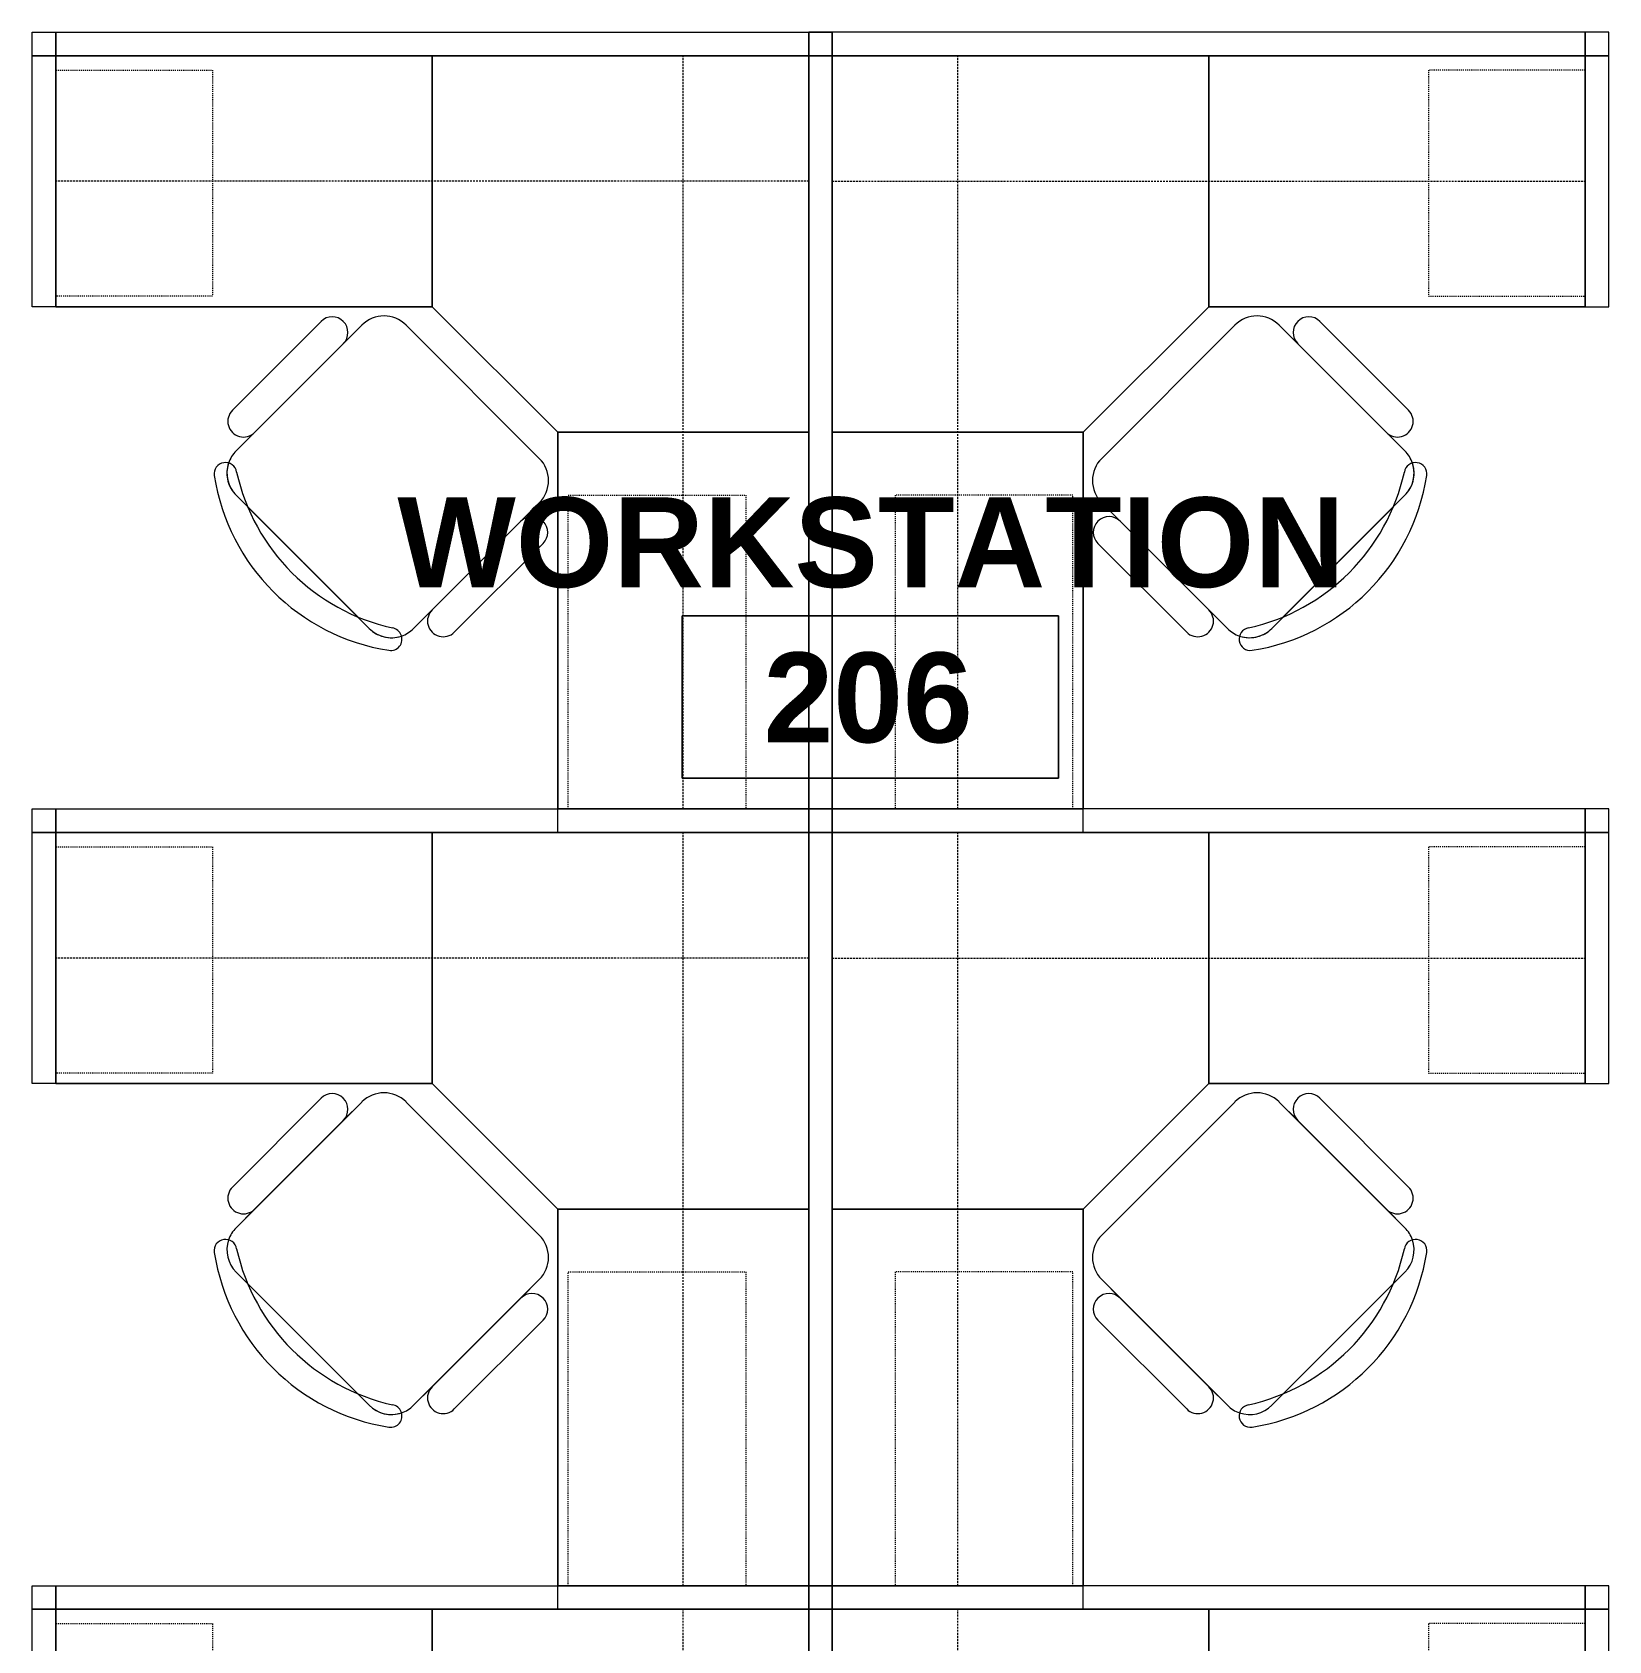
# Model space of a CAD drawing. Header units: inches. Extents: x 25273 to 28081, y 11840 to 13753.
# Drawn here: x 26968.2 to 27118.9, y 13146.6 to 13300.3 of the extents above; entities that cross this region are included whole.
import ezdxf

# ---------------------------------------------------------------- set-up
doc = ezdxf.new("R2010")
doc.units = ezdxf.units.IN
doc.header["$MEASUREMENT"] = 0
doc.linetypes.add('X1$0$Hidden', pattern=[0.28125, 0.1875, -0.09375])
doc.linetypes.add('X1$0$Hidden2', pattern=[0.140625, 0.09375, -0.046875])
for name, color, linetype, lineweight in [('X1$0$A-AREA-IDEN', 2, 'Continuous', 9), ('X1$0$I-FURN', 30, 'Continuous', 9), ('X1$0$I-FURN-PNLS', 30, 'Continuous', 9)]:
    doc.layers.add(name, color=color, linetype=linetype, lineweight=lineweight)
doc.styles.add('X1$0$Swis721 Lt BT_B', font='', dxfattribs={"height": 8.583975})
doc.styles.get('X1$0$Swis721 Lt BT_B').set_extended_font_data('Swis721 Lt BT', bold=True)

# ---------------------------------------------------------------- blocks, each defined once
blk = doc.blocks.new('X1$0$F-Workstation - Generic Typical - F-Workstation - Generic Typical-V88-FIRST FLOOR POWER _ SIGNAL')
at = {"layer": 'X1$0$I-FURN'}
for p, q in [((33.89, 55.1), (25.4, 46.62)), ((33.89, 55.1), (25.4, 46.62)), ((25.4, 46.62), (33.89, 55.1)), ((37.78, 54.75), (25.76, 42.73)), ((37.78, 54.75), (36.01, 52.98)), ((36.01, 52.98), (37.78, 54.75)), ((43.2, 53.57), (42.02, 54.75)), ((42.02, 54.75), (43.2, 53.57)), ((27.53, 44.5), (36.01, 52.98)), ((36.01, 52.98), (27.53, 44.5)), ((36.01, 52.98), (27.53, 44.5)), ((27.53, 44.5), (36.01, 52.98)), ((53.65, 43.12), (43.12, 53.65)), ((53.57, 43.2), (43.2, 53.57)), ((43.2, 53.57), (53.57, 43.2)), ((27.53, 44.5), (25.76, 42.73)), ((25.76, 42.73), (27.53, 44.5)), ((54.75, 42.02), (53.57, 43.2)), ((53.57, 43.2), (54.75, 42.02)), ((25.76, 38.49), (38.49, 25.76)), ((25.76, 38.49), (38.49, 25.76)), ((38.49, 25.76), (25.76, 38.49)), ((42.73, 25.76), (54.75, 37.78)), ((52.98, 36.01), (54.75, 37.78)), ((54.75, 37.78), (52.98, 36.01)), ((52.98, 36.01), (44.5, 27.53)), ((44.5, 27.53), (52.98, 36.01)), ((44.5, 27.53), (52.98, 36.01)), ((52.98, 36.01), (44.5, 27.53)), ((46.62, 25.4), (55.1, 33.89)), ((46.62, 25.4), (55.1, 33.89)), ((55.1, 33.89), (46.62, 25.4)), ((42.73, 25.76), (44.5, 27.53)), ((44.5, 27.53), (42.73, 25.76))]:
    blk.add_line(p, q, dxfattribs=at)
for centre, radius, start, end in [((34.95, 54.04), 1.5, 315, 135), ((34.95, 54.04), 1.5, 315, 135), ((34.95, 54.04), 1.5, 315, 135), ((39.9, 52.63), 3, 108.7164, 135), ((39.9, 52.63), 3, 108.6047, 135), ((39.9, 52.63), 3, 108.6047, 135), ((39.97, 55.77), 1.08, 81.1745, 261.1745), ((39.97, 55.77), 1.08, 81.1745, 261.1745), ((39.97, 55.77), 1.08, 81.1745, 261.1745), ((39.9, 52.63), 3, 45, 108.6047), ((39.9, 52.63), 3, 75, 108.6047), ((37.07, 37.07), 20, 8.8255, 81.1745), ((37.07, 37.07), 20, 8.8255, 81.1745), ((37.07, 37.07), 20, 8.8255, 81.1745), ((39.9, 52.63), 3, 45, 75), ((35.53, 35.53), 19.64, 12.5758, 77.4242), ((35.53, 35.53), 19.64, 12.5758, 77.4242), ((35.53, 35.53), 19.64, 12.5758, 77.4242), ((26.46, 45.56), 1.5, 135, 315), ((26.46, 45.56), 1.5, 135, 315), ((26.46, 45.56), 1.5, 135, 315), ((27.88, 40.61), 3, 135, 225), ((27.88, 40.61), 3, 135, 225), ((27.88, 40.61), 3, 135, 225), ((52.63, 39.9), 3, 341.3953, 45), ((52.63, 39.9), 3, 30, 45), ((55.77, 39.97), 1.08, 188.8255, 8.8255), ((55.77, 39.97), 1.08, 188.8255, 8.8255), ((55.77, 39.97), 1.08, 188.8255, 8.8255), ((52.63, 39.9), 3, 15, 30), ((52.63, 39.9), 3, 345, 15), ((52.63, 39.9), 3, 315, 341.2836), ((52.63, 39.9), 3, 315, 341.3953), ((52.63, 39.9), 3, 315, 341.3953), ((52.63, 39.9), 3, 341.3953, 345), ((54.04, 34.95), 1.5, 315, 135), ((54.04, 34.95), 1.5, 315, 135), ((54.04, 34.95), 1.5, 315, 135), ((45.56, 26.46), 1.5, 135, 315), ((45.56, 26.46), 1.5, 135, 315), ((45.56, 26.46), 1.5, 135, 315), ((40.61, 27.88), 3, 225, 315), ((40.61, 27.88), 3, 225, 315), ((40.61, 27.88), 3, 225, 315)]:
    blk.add_arc(centre, radius, start, end, dxfattribs=at)
at = {"layer": 'X1$0$I-FURN-PNLS'}
for p, q in [((-2.25, 72), (-2.25, 74.25)), ((-2.25, 74.25), (0, 74.25)), ((0, 74.25), (0, 72)), ((0, 72), (0, 74.25)), ((0, 74.25), (24, 74.25)), ((24, 74.25), (24, 72)), ((0, 72), (-2.25, 72)), ((-2.25, 72), (0, 72)), ((-2.25, 0), (-2.25, 72)), ((0, 36), (0, 72)), ((0, 72), (24, 72)), ((0, 72), (0, 0)), ((24, 72), (0, 72)), ((24, 72), (0, 72)), ((0, 72), (0, 36)), ((0, 36), (0, 72)), ((0, 72), (24, 72)), ((24, 72), (24, 36)), ((24, 72), (24, 42)), ((24, 36), (24, 72)), ((24, 72), (24, 36)), ((24, 36), (0, 36)), ((0, 0), (0, 36)), ((0, 36), (24, 36)), ((24, 36), (0, 36)), ((0, 36), (0, 0)), ((0, 0), (0, 36)), ((0, 36), (24, 36)), ((0, 36), (24, 36)), ((24, 36), (0, 36)), ((24, 36), (36, 24)), ((36, 24), (24, 36)), ((24, 36), (36, 24)), ((36, 0), (36, 24)), ((36, 24), (72, 24)), ((36, 24), (36, 0)), ((36, 0), (36, 24)), ((36, 24), (36, 0)), ((72, 24), (36, 24)), ((36, 24), (36, 0)), ((36, 0), (36, 24)), ((36, 24), (72, 24)), ((57, 24), (72, 24)), ((72, 24), (72, 0)), ((72, 24), (74.25, 24)), ((72, 0), (72, 24)), ((72, 0), (72, 24)), ((72, 24), (72, 0)), ((74.25, 24), (74.25, 0)), ((-2.25, -2.25), (-2.25, 0)), ((-2.25, 0), (0, 0)), ((0, 0), (-2.25, 0)), ((0, 0), (0, -2.25)), ((0, -2.25), (0, 0)), ((0, 0), (72, 0)), ((36, 0), (0, 0)), ((0, 0), (36, 0)), ((36, 0), (0, 0)), ((72, 0), (36, 0)), ((36, 0), (72, 0)), ((72, 0), (36, 0)), ((72, -2.25), (72, 0)), ((72, 0), (74.25, 0)), ((72, 0), (72, -2.25)), ((74.25, 0), (72, 0)), ((74.25, 0), (74.25, -2.25)), ((0, -2.25), (-2.25, -2.25)), ((72, -2.25), (0, -2.25)), ((74.25, -2.25), (72, -2.25))]:
    blk.add_line(p, q, dxfattribs=at)
at = {"layer": 'X1$0$I-FURN-PNLS', "linetype": 'X1$0$Hidden2'}
for p, q in [((6, 72), (23, 72)), ((6, 42), (6, 72)), ((23, 72), (23, 42)), ((23, 42), (6, 42)), ((57, 1.37), (57, 23)), ((57, 23), (72, 23)), ((72, 23), (72, 1.37)), ((72, 1.37), (57, 1.37))]:
    blk.add_line(p, q, dxfattribs=at)
at = {"layer": 'X1$0$I-FURN-PNLS', "linetype": 'X1$0$Hidden'}
for p, q in [((12, 72), (12, 0)), ((0, 12), (72, 12))]:
    blk.add_line(p, q, dxfattribs=at)
blk = doc.blocks.new('X1$0$F-Workstation - Generic Typical - F-Workstation - Generic Typical-V89-FIRST FLOOR POWER _ SIGNAL')
at = {"layer": 'X1$0$I-FURN'}
for p, q in [((33.89, 55.1), (25.4, 46.62)), ((33.89, 55.1), (25.4, 46.62)), ((25.4, 46.62), (33.89, 55.1)), ((37.78, 54.75), (25.76, 42.73)), ((37.78, 54.75), (36.01, 52.98)), ((36.01, 52.98), (37.78, 54.75)), ((43.2, 53.57), (42.02, 54.75)), ((42.02, 54.75), (43.2, 53.57)), ((27.53, 44.5), (36.01, 52.98)), ((36.01, 52.98), (27.53, 44.5)), ((36.01, 52.98), (27.53, 44.5)), ((27.53, 44.5), (36.01, 52.98)), ((53.65, 43.12), (43.12, 53.65)), ((53.57, 43.2), (43.2, 53.57)), ((43.2, 53.57), (53.57, 43.2)), ((27.53, 44.5), (25.76, 42.73)), ((25.76, 42.73), (27.53, 44.5)), ((54.75, 42.02), (53.57, 43.2)), ((53.57, 43.2), (54.75, 42.02)), ((25.76, 38.49), (38.49, 25.76)), ((25.76, 38.49), (38.49, 25.76)), ((38.49, 25.76), (25.76, 38.49)), ((42.73, 25.76), (54.75, 37.78)), ((52.98, 36.01), (54.75, 37.78)), ((54.75, 37.78), (52.98, 36.01)), ((52.98, 36.01), (44.5, 27.53)), ((44.5, 27.53), (52.98, 36.01)), ((44.5, 27.53), (52.98, 36.01)), ((52.98, 36.01), (44.5, 27.53)), ((46.62, 25.4), (55.1, 33.89)), ((46.62, 25.4), (55.1, 33.89)), ((55.1, 33.89), (46.62, 25.4)), ((42.73, 25.76), (44.5, 27.53)), ((44.5, 27.53), (42.73, 25.76))]:
    blk.add_line(p, q, dxfattribs=at)
for centre, radius, start, end in [((34.95, 54.04), 1.5, 315, 135), ((34.95, 54.04), 1.5, 315, 135), ((34.95, 54.04), 1.5, 315, 135), ((39.9, 52.63), 3, 108.7164, 135), ((39.9, 52.63), 3, 108.6047, 135), ((39.9, 52.63), 3, 108.6047, 135), ((39.97, 55.77), 1.08, 81.1745, 261.1745), ((39.97, 55.77), 1.08, 81.1745, 261.1745), ((39.97, 55.77), 1.08, 81.1745, 261.1745), ((39.9, 52.63), 3, 45, 108.6047), ((39.9, 52.63), 3, 105, 108.6047), ((39.9, 52.63), 3, 45, 105), ((37.07, 37.07), 20, 8.8255, 81.1745), ((37.07, 37.07), 20, 8.8255, 81.1745), ((37.07, 37.07), 20, 8.8255, 81.1745), ((35.53, 35.53), 19.64, 12.5758, 77.4242), ((35.53, 35.53), 19.64, 12.5758, 77.4242), ((35.53, 35.53), 19.64, 12.5758, 77.4242), ((26.46, 45.56), 1.5, 135, 315), ((26.46, 45.56), 1.5, 135, 315), ((26.46, 45.56), 1.5, 135, 315), ((27.88, 40.61), 3, 135, 225), ((27.88, 40.61), 3, 135, 225), ((27.88, 40.61), 3, 135, 225), ((52.63, 39.9), 3, 341.3953, 45), ((52.63, 39.9), 3, 341.3953, 45), ((55.77, 39.97), 1.08, 188.8255, 8.8255), ((55.77, 39.97), 1.08, 188.8255, 8.8255), ((55.77, 39.97), 1.08, 188.8255, 8.8255), ((52.63, 39.9), 3, 315, 341.2836), ((52.63, 39.9), 3, 315, 341.3953), ((52.63, 39.9), 3, 315, 341.3953), ((54.04, 34.95), 1.5, 315, 135), ((54.04, 34.95), 1.5, 315, 135), ((54.04, 34.95), 1.5, 315, 135), ((45.56, 26.46), 1.5, 135, 315), ((45.56, 26.46), 1.5, 135, 315), ((45.56, 26.46), 1.5, 135, 315), ((40.61, 27.88), 3, 225, 315), ((40.61, 27.88), 3, 225, 315), ((40.61, 27.88), 3, 225, 315)]:
    blk.add_arc(centre, radius, start, end, dxfattribs=at)
at = {"layer": 'X1$0$I-FURN-PNLS'}
for p, q in [((-2.25, 72), (-2.25, 74.25)), ((-2.25, 74.25), (0, 74.25)), ((0, 74.25), (0, 72)), ((0, 72), (0, 74.25)), ((0, 74.25), (24, 74.25)), ((24, 74.25), (24, 72)), ((0, 72), (-2.25, 72)), ((-2.25, 72), (0, 72)), ((-2.25, 0), (-2.25, 72)), ((0, 36), (0, 72)), ((0, 72), (24, 72)), ((0, 72), (0, 0)), ((24, 72), (0, 72)), ((24, 72), (0, 72)), ((0, 72), (0, 36)), ((0, 36), (0, 72)), ((0, 72), (24, 72)), ((24, 72), (24, 36)), ((24, 72), (24, 42)), ((24, 36), (24, 72)), ((24, 72), (24, 36)), ((24, 36), (0, 36)), ((0, 0), (0, 36)), ((0, 36), (24, 36)), ((24, 36), (0, 36)), ((0, 36), (0, 0)), ((0, 0), (0, 36)), ((0, 36), (24, 36)), ((0, 36), (24, 36)), ((24, 36), (0, 36)), ((24, 36), (36, 24)), ((36, 24), (24, 36)), ((24, 36), (36, 24)), ((36, 0), (36, 24)), ((36, 24), (72, 24)), ((36, 24), (36, 0)), ((36, 0), (36, 24)), ((36, 24), (36, 0)), ((72, 24), (36, 24)), ((36, 24), (36, 0)), ((36, 0), (36, 24)), ((36, 24), (72, 24)), ((57, 24), (72, 24)), ((72, 24), (72, 0)), ((72, 24), (74.25, 24)), ((72, 0), (72, 24)), ((72, 0), (72, 24)), ((72, 24), (72, 0)), ((74.25, 24), (74.25, 0)), ((-2.25, -2.25), (-2.25, 0)), ((-2.25, 0), (0, 0)), ((0, 0), (-2.25, 0)), ((0, 0), (0, -2.25)), ((0, -2.25), (0, 0)), ((0, 0), (72, 0)), ((36, 0), (0, 0)), ((0, 0), (36, 0)), ((36, 0), (0, 0)), ((72, 0), (36, 0)), ((36, 0), (72, 0)), ((72, 0), (36, 0)), ((72, -2.25), (72, 0)), ((72, 0), (74.25, 0)), ((72, 0), (72, -2.25)), ((74.25, 0), (72, 0)), ((74.25, 0), (74.25, -2.25)), ((0, -2.25), (-2.25, -2.25)), ((72, -2.25), (0, -2.25)), ((74.25, -2.25), (72, -2.25))]:
    blk.add_line(p, q, dxfattribs=at)
at = {"layer": 'X1$0$I-FURN-PNLS', "linetype": 'X1$0$Hidden2'}
for p, q in [((6, 72), (23, 72)), ((6, 42), (6, 72)), ((23, 72), (23, 42)), ((23, 42), (6, 42)), ((57, 1.37), (57, 23)), ((57, 23), (72, 23)), ((72, 23), (72, 1.37)), ((72, 1.37), (57, 1.37))]:
    blk.add_line(p, q, dxfattribs=at)
at = {"layer": 'X1$0$I-FURN-PNLS', "linetype": 'X1$0$Hidden'}
for p, q in [((12, 72), (12, 0)), ((0, 12), (72, 12))]:
    blk.add_line(p, q, dxfattribs=at)
blk = doc.blocks.new('X1$0$F-Workstation - Generic Typical - F-Workstation - Generic Typical-V90-FIRST FLOOR POWER _ SIGNAL')
at = {"layer": 'X1$0$I-FURN'}
for p, q in [((33.89, 55.1), (25.4, 46.62)), ((33.89, 55.1), (25.4, 46.62)), ((25.4, 46.62), (33.89, 55.1)), ((37.78, 54.75), (25.76, 42.73)), ((37.78, 54.75), (36.01, 52.98)), ((36.01, 52.98), (37.78, 54.75)), ((42.57, 54.2), (42.02, 54.75)), ((42.02, 54.75), (42.57, 54.2)), ((43.2, 53.57), (42.57, 54.2)), ((42.57, 54.2), (43.2, 53.57)), ((27.53, 44.5), (36.01, 52.98)), ((36.01, 52.98), (27.53, 44.5)), ((36.01, 52.98), (27.53, 44.5)), ((27.53, 44.5), (36.01, 52.98)), ((53.65, 43.12), (43.12, 53.65)), ((53.57, 43.2), (43.2, 53.57)), ((43.2, 53.57), (53.57, 43.2)), ((27.53, 44.5), (25.76, 42.73)), ((25.76, 42.73), (27.53, 44.5)), ((54.75, 42.02), (53.57, 43.2)), ((53.57, 43.2), (54.75, 42.02)), ((25.76, 38.49), (38.49, 25.76)), ((25.76, 38.49), (38.49, 25.76)), ((38.49, 25.76), (25.76, 38.49)), ((42.73, 25.76), (54.75, 37.78)), ((52.98, 36.01), (54.75, 37.78)), ((54.75, 37.78), (52.98, 36.01)), ((52.98, 36.01), (44.5, 27.53)), ((44.5, 27.53), (52.98, 36.01)), ((44.5, 27.53), (52.98, 36.01)), ((52.98, 36.01), (44.5, 27.53)), ((46.62, 25.4), (55.1, 33.89)), ((46.62, 25.4), (55.1, 33.89)), ((55.1, 33.89), (46.62, 25.4)), ((42.73, 25.76), (44.5, 27.53)), ((44.5, 27.53), (42.73, 25.76))]:
    blk.add_line(p, q, dxfattribs=at)
for centre, radius, start, end in [((34.95, 54.04), 1.5, 315, 135), ((34.95, 54.04), 1.5, 315, 135), ((34.95, 54.04), 1.5, 315, 135), ((39.9, 52.63), 3, 108.7164, 135), ((39.9, 52.63), 3, 108.6047, 135), ((39.9, 52.63), 3, 108.6047, 135), ((39.97, 55.77), 1.08, 81.1745, 261.1745), ((39.97, 55.77), 1.08, 81.1745, 261.1745), ((39.97, 55.77), 1.08, 81.1745, 261.1745), ((39.9, 52.63), 3, 45, 108.6047), ((39.9, 52.63), 3, 60, 108.6047), ((37.07, 37.07), 20, 8.8255, 81.1745), ((37.07, 37.07), 20, 8.8255, 81.1745), ((37.07, 37.07), 20, 8.8255, 81.1745), ((35.53, 35.53), 19.64, 12.5758, 77.4242), ((35.53, 35.53), 19.64, 12.5758, 77.4242), ((35.53, 35.53), 19.64, 12.5758, 77.4242), ((39.9, 52.63), 3, 45, 60), ((26.46, 45.56), 1.5, 135, 315), ((26.46, 45.56), 1.5, 135, 315), ((26.46, 45.56), 1.5, 135, 315), ((27.88, 40.61), 3, 135, 225), ((27.88, 40.61), 3, 135, 225), ((27.88, 40.61), 3, 135, 225), ((52.63, 39.9), 3, 341.3953, 45), ((52.63, 39.9), 3, 30, 45), ((55.77, 39.97), 1.08, 188.8255, 8.8255), ((55.77, 39.97), 1.08, 188.8255, 8.8255), ((55.77, 39.97), 1.08, 188.8255, 8.8255), ((52.63, 39.9), 3, 15, 30), ((52.63, 39.9), 3, 360, 15), ((52.63, 39.9), 3, 315, 341.2836), ((52.63, 39.9), 3, 315, 341.3953), ((52.63, 39.9), 3, 315, 341.3953), ((52.63, 39.9), 3, 341.3953, 345), ((52.63, 39.9), 3, 345, 360), ((54.04, 34.95), 1.5, 315, 135), ((54.04, 34.95), 1.5, 315, 135), ((54.04, 34.95), 1.5, 315, 135), ((45.56, 26.46), 1.5, 135, 315), ((45.56, 26.46), 1.5, 135, 315), ((45.56, 26.46), 1.5, 135, 315), ((40.61, 27.88), 3, 225, 315), ((40.61, 27.88), 3, 225, 315), ((40.61, 27.88), 3, 225, 315)]:
    blk.add_arc(centre, radius, start, end, dxfattribs=at)
at = {"layer": 'X1$0$I-FURN-PNLS'}
for p, q in [((-2.25, 72), (-2.25, 74.25)), ((-2.25, 74.25), (0, 74.25)), ((0, 74.25), (0, 72)), ((0, 72), (0, 74.25)), ((0, 74.25), (24, 74.25)), ((24, 74.25), (24, 72)), ((0, 72), (-2.25, 72)), ((-2.25, 72), (0, 72)), ((-2.25, 0), (-2.25, 72)), ((0, 36), (0, 72)), ((0, 72), (24, 72)), ((0, 72), (0, 0)), ((24, 72), (0, 72)), ((24, 72), (0, 72)), ((0, 72), (0, 36)), ((0, 36), (0, 72)), ((0, 72), (24, 72)), ((24, 72), (24, 36)), ((24, 72), (24, 42)), ((24, 36), (24, 72)), ((24, 72), (24, 36)), ((24, 36), (0, 36)), ((0, 0), (0, 36)), ((0, 36), (24, 36)), ((24, 36), (0, 36)), ((0, 36), (0, 0)), ((0, 0), (0, 36)), ((0, 36), (24, 36)), ((0, 36), (24, 36)), ((24, 36), (0, 36)), ((24, 36), (36, 24)), ((36, 24), (24, 36)), ((24, 36), (36, 24)), ((36, 0), (36, 24)), ((36, 24), (72, 24)), ((36, 24), (36, 0)), ((36, 0), (36, 24)), ((36, 24), (36, 0)), ((72, 24), (36, 24)), ((36, 24), (36, 0)), ((36, 0), (36, 24)), ((36, 24), (72, 24)), ((57, 24), (72, 24)), ((72, 24), (72, 0)), ((72, 24), (74.25, 24)), ((72, 0), (72, 24)), ((72, 0), (72, 24)), ((72, 24), (72, 0)), ((74.25, 24), (74.25, 0)), ((-2.25, -2.25), (-2.25, 0)), ((-2.25, 0), (0, 0)), ((0, 0), (-2.25, 0)), ((0, 0), (0, -2.25)), ((0, -2.25), (0, 0)), ((0, 0), (72, 0)), ((36, 0), (0, 0)), ((0, 0), (36, 0)), ((36, 0), (0, 0)), ((72, 0), (36, 0)), ((36, 0), (72, 0)), ((72, 0), (36, 0)), ((72, -2.25), (72, 0)), ((72, 0), (74.25, 0)), ((72, 0), (72, -2.25)), ((74.25, 0), (72, 0)), ((74.25, 0), (74.25, -2.25)), ((0, -2.25), (-2.25, -2.25)), ((72, -2.25), (0, -2.25)), ((74.25, -2.25), (72, -2.25))]:
    blk.add_line(p, q, dxfattribs=at)
at = {"layer": 'X1$0$I-FURN-PNLS', "linetype": 'X1$0$Hidden2'}
for p, q in [((6, 72), (23, 72)), ((6, 42), (6, 72)), ((23, 72), (23, 42)), ((23, 42), (6, 42)), ((57, 1.37), (57, 23)), ((57, 23), (72, 23)), ((72, 23), (72, 1.37)), ((72, 1.37), (57, 1.37))]:
    blk.add_line(p, q, dxfattribs=at)
at = {"layer": 'X1$0$I-FURN-PNLS', "linetype": 'X1$0$Hidden'}
for p, q in [((12, 72), (12, 0)), ((0, 12), (72, 12))]:
    blk.add_line(p, q, dxfattribs=at)
blk = doc.blocks.new('X1$0$F-Workstation - Generic Typical - F-Workstation - Generic Typical-V91-FIRST FLOOR POWER _ SIGNAL')
at = {"layer": 'X1$0$I-FURN'}
for p, q in [((25.76, -38.49), (38.49, -25.76)), ((38.49, -25.76), (25.76, -38.49)), ((25.76, -38.49), (38.49, -25.76)), ((42.73, -25.76), (54.75, -37.78)), ((44.5, -27.53), (42.73, -25.76)), ((42.73, -25.76), (44.5, -27.53)), ((46.62, -25.4), (55.1, -33.89)), ((55.1, -33.89), (46.62, -25.4)), ((46.62, -25.4), (55.1, -33.89)), ((44.5, -27.53), (52.98, -36.01)), ((52.98, -36.01), (44.5, -27.53)), ((52.98, -36.01), (44.5, -27.53)), ((44.5, -27.53), (52.98, -36.01)), ((54.75, -37.78), (52.98, -36.01)), ((52.98, -36.01), (54.75, -37.78)), ((37.78, -54.75), (25.76, -42.73)), ((25.76, -42.73), (27.53, -44.5)), ((27.53, -44.5), (25.76, -42.73)), ((53.57, -43.2), (54.75, -42.02)), ((54.75, -42.02), (53.57, -43.2)), ((36.01, -52.98), (27.53, -44.5)), ((27.53, -44.5), (36.01, -52.98)), ((27.53, -44.5), (36.01, -52.98)), ((36.01, -52.98), (27.53, -44.5)), ((53.65, -43.12), (43.12, -53.65)), ((43.2, -53.57), (53.57, -43.2)), ((53.57, -43.2), (43.2, -53.57)), ((33.89, -55.1), (25.4, -46.62)), ((25.4, -46.62), (33.89, -55.1)), ((33.89, -55.1), (25.4, -46.62)), ((36.01, -52.98), (37.78, -54.75)), ((37.78, -54.75), (36.01, -52.98)), ((42.02, -54.75), (43.2, -53.57)), ((43.2, -53.57), (42.02, -54.75))]:
    blk.add_line(p, q, dxfattribs=at)
for centre, radius, start, end in [((40.61, -27.88), 3, 45, 135), ((40.61, -27.88), 3, 45, 135), ((40.61, -27.88), 3, 45, 135), ((45.56, -26.46), 1.5, 45, 225), ((45.56, -26.46), 1.5, 45, 225), ((45.56, -26.46), 1.5, 45, 225), ((54.04, -34.95), 1.5, 225, 45), ((54.04, -34.95), 1.5, 225, 45), ((54.04, -34.95), 1.5, 225, 45), ((52.63, -39.9), 3, 18.7164, 45), ((52.63, -39.9), 3, 18.6047, 45), ((52.63, -39.9), 3, 18.6047, 45), ((27.88, -40.61), 3, 135, 225), ((27.88, -40.61), 3, 135, 225), ((27.88, -40.61), 3, 135, 225), ((35.53, -35.53), 19.64, 282.5758, 347.4242), ((35.53, -35.53), 19.64, 282.5758, 347.4242), ((35.53, -35.53), 19.64, 282.5758, 347.4242), ((55.77, -39.97), 1.08, 351.1745, 171.1745), ((55.77, -39.97), 1.08, 351.1745, 171.1745), ((55.77, -39.97), 1.08, 351.1745, 171.1745), ((52.63, -39.9), 3, 315, 18.6047), ((52.63, -39.9), 3, 330, 0), ((52.63, -39.9), 3, 0, 18.6047), ((37.07, -37.07), 20, 278.8255, 351.1745), ((37.07, -37.07), 20, 278.8255, 351.1745), ((37.07, -37.07), 20, 278.8255, 351.1745), ((52.63, -39.9), 3, 315, 330), ((26.46, -45.56), 1.5, 45, 225), ((26.46, -45.56), 1.5, 45, 225), ((26.46, -45.56), 1.5, 45, 225), ((34.95, -54.04), 1.5, 225, 45), ((34.95, -54.04), 1.5, 225, 45), ((34.95, -54.04), 1.5, 225, 45), ((39.9, -52.63), 3, 225, 251.2836), ((39.9, -52.63), 3, 225, 251.3953), ((39.9, -52.63), 3, 225, 251.3953), ((39.97, -55.77), 1.08, 98.8255, 278.8255), ((39.97, -55.77), 1.08, 98.8255, 278.8255), ((39.97, -55.77), 1.08, 98.8255, 278.8255), ((39.9, -52.63), 3, 251.3953, 315), ((39.9, -52.63), 3, 270, 300), ((39.9, -52.63), 3, 300, 315), ((39.9, -52.63), 3, 251.3953, 270)]:
    blk.add_arc(centre, radius, start, end, dxfattribs=at)
at = {"layer": 'X1$0$I-FURN-PNLS'}
for p, q in [((-2.25, 2.25), (-2.25, 0)), ((0, 2.25), (-2.25, 2.25)), ((0, 0), (0, 2.25)), ((72, 2.25), (0, 2.25)), ((0, 2.25), (0, 0)), ((72, 2.25), (72, 0)), ((74.25, 2.25), (72, 2.25)), ((72, 0), (72, 2.25)), ((74.25, 0), (74.25, 2.25)), ((-2.25, 0), (0, 0)), ((0, 0), (-2.25, 0)), ((-2.25, 0), (-2.25, -72)), ((0, 0), (72, 0)), ((0, -72), (0, 0)), ((0, 0), (0, -36)), ((36, 0), (0, 0)), ((0, 0), (0, -36)), ((36, 0), (0, 0)), ((0, 0), (36, 0)), ((0, -36), (0, 0)), ((72, 0), (36, 0)), ((36, 0), (36, -24)), ((36, -24), (36, 0)), ((36, -24), (36, 0)), ((36, 0), (36, -24)), ((72, 0), (36, 0)), ((36, 0), (36, -24)), ((36, -24), (36, 0)), ((36, 0), (72, 0)), ((72, -24), (72, 0)), ((72, 0), (74.25, 0)), ((74.25, 0), (72, 0)), ((72, 0), (72, -24)), ((72, -24), (72, 0)), ((72, 0), (72, -24)), ((74.25, -24), (74.25, 0)), ((24, -36), (36, -24)), ((24, -36), (36, -24)), ((36, -24), (24, -36)), ((36, -24), (72, -24)), ((36, -24), (72, -24)), ((72, -24), (36, -24)), ((57, -24), (72, -24)), ((72, -24), (74.25, -24)), ((24, -36), (0, -36)), ((0, -36), (0, -72)), ((0, -36), (24, -36)), ((0, -36), (24, -36)), ((24, -36), (0, -36)), ((24, -36), (0, -36)), ((0, -36), (0, -72)), ((0, -72), (0, -36)), ((0, -36), (24, -36)), ((24, -72), (24, -36)), ((24, -72), (24, -36)), ((24, -36), (24, -72)), ((24, -72), (24, -42)), ((-2.25, -72), (-2.25, -74.25)), ((0, -72), (-2.25, -72)), ((-2.25, -72), (0, -72)), ((0, -72), (24, -72)), ((0, -74.25), (0, -72)), ((24, -72), (0, -72)), ((0, -72), (0, -74.25)), ((0, -72), (24, -72)), ((24, -72), (0, -72)), ((24, -74.25), (24, -72)), ((-2.25, -74.25), (0, -74.25)), ((0, -74.25), (24, -74.25))]:
    blk.add_line(p, q, dxfattribs=at)
at = {"layer": 'X1$0$I-FURN-PNLS', "linetype": 'X1$0$Hidden'}
for p, q in [((12, -72), (12, 0)), ((0, -12), (72, -12))]:
    blk.add_line(p, q, dxfattribs=at)
at = {"layer": 'X1$0$I-FURN-PNLS', "linetype": 'X1$0$Hidden2'}
for p, q in [((57, -1.37), (57, -23)), ((72, -1.37), (57, -1.37)), ((72, -23), (72, -1.37)), ((57, -23), (72, -23)), ((23, -42), (6, -42)), ((6, -42), (6, -72)), ((23, -72), (23, -42)), ((6, -72), (23, -72))]:
    blk.add_line(p, q, dxfattribs=at)
blk = doc.blocks.new('X1$0$F-Workstation - Generic Typical - F-Workstation - Generic Typical-V87-FIRST FLOOR POWER _ SIGNAL')
at = {"layer": 'X1$0$I-FURN'}
for p, q in [((25.76, -38.49), (38.49, -25.76)), ((38.49, -25.76), (25.76, -38.49)), ((25.76, -38.49), (38.49, -25.76)), ((42.73, -25.76), (54.75, -37.78)), ((44.5, -27.53), (42.73, -25.76)), ((42.73, -25.76), (44.5, -27.53)), ((46.62, -25.4), (55.1, -33.89)), ((55.1, -33.89), (46.62, -25.4)), ((46.62, -25.4), (55.1, -33.89)), ((44.5, -27.53), (52.98, -36.01)), ((52.98, -36.01), (44.5, -27.53)), ((52.98, -36.01), (44.5, -27.53)), ((44.5, -27.53), (52.98, -36.01)), ((54.75, -37.78), (52.98, -36.01)), ((52.98, -36.01), (54.75, -37.78)), ((37.78, -54.75), (25.76, -42.73)), ((25.76, -42.73), (27.53, -44.5)), ((27.53, -44.5), (25.76, -42.73)), ((53.57, -43.2), (54.75, -42.02)), ((54.75, -42.02), (53.57, -43.2)), ((36.01, -52.98), (27.53, -44.5)), ((27.53, -44.5), (36.01, -52.98)), ((27.53, -44.5), (36.01, -52.98)), ((36.01, -52.98), (27.53, -44.5)), ((53.65, -43.12), (43.12, -53.65)), ((43.2, -53.57), (53.57, -43.2)), ((53.57, -43.2), (43.2, -53.57)), ((33.89, -55.1), (25.4, -46.62)), ((25.4, -46.62), (33.89, -55.1)), ((33.89, -55.1), (25.4, -46.62)), ((36.01, -52.98), (37.78, -54.75)), ((37.78, -54.75), (36.01, -52.98)), ((42.02, -54.75), (43.2, -53.57)), ((43.2, -53.57), (42.02, -54.75))]:
    blk.add_line(p, q, dxfattribs=at)
for centre, radius, start, end in [((40.61, -27.88), 3, 45, 135), ((40.61, -27.88), 3, 45, 135), ((40.61, -27.88), 3, 45, 135), ((45.56, -26.46), 1.5, 45, 225), ((45.56, -26.46), 1.5, 45, 225), ((45.56, -26.46), 1.5, 45, 225), ((54.04, -34.95), 1.5, 225, 45), ((54.04, -34.95), 1.5, 225, 45), ((54.04, -34.95), 1.5, 225, 45), ((52.63, -39.9), 3, 18.7164, 45), ((52.63, -39.9), 3, 18.6047, 45), ((52.63, -39.9), 3, 18.6047, 45), ((27.88, -40.61), 3, 135, 225), ((27.88, -40.61), 3, 135, 225), ((27.88, -40.61), 3, 135, 225), ((35.53, -35.53), 19.64, 282.5758, 347.4242), ((35.53, -35.53), 19.64, 282.5758, 347.4242), ((35.53, -35.53), 19.64, 282.5758, 347.4242), ((55.77, -39.97), 1.08, 351.1745, 171.1745), ((55.77, -39.97), 1.08, 351.1745, 171.1745), ((55.77, -39.97), 1.08, 351.1745, 171.1745), ((52.63, -39.9), 3, 315, 18.6047), ((52.63, -39.9), 3, 315, 18.6047), ((37.07, -37.07), 20, 278.8255, 351.1745), ((37.07, -37.07), 20, 278.8255, 351.1745), ((37.07, -37.07), 20, 278.8255, 351.1745), ((26.46, -45.56), 1.5, 45, 225), ((26.46, -45.56), 1.5, 45, 225), ((26.46, -45.56), 1.5, 45, 225), ((34.95, -54.04), 1.5, 225, 45), ((34.95, -54.04), 1.5, 225, 45), ((34.95, -54.04), 1.5, 225, 45), ((39.9, -52.63), 3, 225, 251.2836), ((39.9, -52.63), 3, 225, 251.3953), ((39.9, -52.63), 3, 225, 251.3953), ((39.97, -55.77), 1.08, 98.8255, 278.8255), ((39.97, -55.77), 1.08, 98.8255, 278.8255), ((39.97, -55.77), 1.08, 98.8255, 278.8255), ((39.9, -52.63), 3, 251.3953, 315), ((39.9, -52.63), 3, 251.3953, 315)]:
    blk.add_arc(centre, radius, start, end, dxfattribs=at)
at = {"layer": 'X1$0$I-FURN-PNLS'}
for p, q in [((-2.25, 2.25), (-2.25, 0)), ((0, 2.25), (-2.25, 2.25)), ((0, 0), (0, 2.25)), ((72, 2.25), (0, 2.25)), ((0, 2.25), (0, 0)), ((72, 2.25), (72, 0)), ((74.25, 2.25), (72, 2.25)), ((72, 0), (72, 2.25)), ((74.25, 0), (74.25, 2.25)), ((-2.25, 0), (0, 0)), ((0, 0), (-2.25, 0)), ((-2.25, 0), (-2.25, -72)), ((0, 0), (72, 0)), ((0, -72), (0, 0)), ((0, 0), (0, -36)), ((36, 0), (0, 0)), ((0, 0), (0, -36)), ((36, 0), (0, 0)), ((0, 0), (36, 0)), ((0, -36), (0, 0)), ((72, 0), (36, 0)), ((36, 0), (36, -24)), ((36, -24), (36, 0)), ((36, -24), (36, 0)), ((36, 0), (36, -24)), ((72, 0), (36, 0)), ((36, 0), (36, -24)), ((36, -24), (36, 0)), ((36, 0), (72, 0)), ((72, -24), (72, 0)), ((72, 0), (74.25, 0)), ((74.25, 0), (72, 0)), ((72, 0), (72, -24)), ((72, -24), (72, 0)), ((72, 0), (72, -24)), ((74.25, -24), (74.25, 0)), ((24, -36), (36, -24)), ((24, -36), (36, -24)), ((36, -24), (24, -36)), ((36, -24), (72, -24)), ((36, -24), (72, -24)), ((72, -24), (36, -24)), ((57, -24), (72, -24)), ((72, -24), (74.25, -24)), ((24, -36), (0, -36)), ((0, -36), (0, -72)), ((0, -36), (24, -36)), ((0, -36), (24, -36)), ((24, -36), (0, -36)), ((24, -36), (0, -36)), ((0, -36), (0, -72)), ((0, -72), (0, -36)), ((0, -36), (24, -36)), ((24, -72), (24, -36)), ((24, -72), (24, -36)), ((24, -36), (24, -72)), ((24, -72), (24, -42)), ((-2.25, -72), (-2.25, -74.25)), ((0, -72), (-2.25, -72)), ((-2.25, -72), (0, -72)), ((0, -72), (24, -72)), ((0, -74.25), (0, -72)), ((24, -72), (0, -72)), ((0, -72), (0, -74.25)), ((0, -72), (24, -72)), ((24, -72), (0, -72)), ((24, -74.25), (24, -72)), ((-2.25, -74.25), (0, -74.25)), ((0, -74.25), (24, -74.25))]:
    blk.add_line(p, q, dxfattribs=at)
at = {"layer": 'X1$0$I-FURN-PNLS', "linetype": 'X1$0$Hidden'}
for p, q in [((12, -72), (12, 0)), ((0, -12), (72, -12))]:
    blk.add_line(p, q, dxfattribs=at)
at = {"layer": 'X1$0$I-FURN-PNLS', "linetype": 'X1$0$Hidden2'}
for p, q in [((57, -1.37), (57, -23)), ((72, -1.37), (57, -1.37)), ((72, -23), (72, -1.37)), ((57, -23), (72, -23)), ((23, -42), (6, -42)), ((6, -42), (6, -72)), ((23, -72), (23, -42)), ((6, -72), (23, -72))]:
    blk.add_line(p, q, dxfattribs=at)
blk = doc.blocks.new('X1$0$F-Workstation - Generic Typical - F-Workstation - Generic Typical-V92-FIRST FLOOR POWER _ SIGNAL')
at = {"layer": 'X1$0$I-FURN'}
for p, q in [((25.76, -38.49), (38.49, -25.76)), ((38.49, -25.76), (25.76, -38.49)), ((25.76, -38.49), (38.49, -25.76)), ((42.73, -25.76), (54.75, -37.78)), ((44.5, -27.53), (42.73, -25.76)), ((42.73, -25.76), (44.5, -27.53)), ((46.62, -25.4), (55.1, -33.89)), ((55.1, -33.89), (46.62, -25.4)), ((46.62, -25.4), (55.1, -33.89)), ((44.5, -27.53), (52.98, -36.01)), ((52.98, -36.01), (44.5, -27.53)), ((52.98, -36.01), (44.5, -27.53)), ((44.5, -27.53), (52.98, -36.01)), ((54.75, -37.78), (52.98, -36.01)), ((52.98, -36.01), (54.75, -37.78)), ((37.78, -54.75), (25.76, -42.73)), ((25.76, -42.73), (27.53, -44.5)), ((27.53, -44.5), (25.76, -42.73)), ((53.57, -43.2), (54.75, -42.02)), ((54.75, -42.02), (53.57, -43.2)), ((36.01, -52.98), (27.53, -44.5)), ((27.53, -44.5), (36.01, -52.98)), ((27.53, -44.5), (36.01, -52.98)), ((36.01, -52.98), (27.53, -44.5)), ((53.65, -43.12), (43.12, -53.65)), ((43.2, -53.57), (53.57, -43.2)), ((53.57, -43.2), (43.2, -53.57)), ((33.89, -55.1), (25.4, -46.62)), ((25.4, -46.62), (33.89, -55.1)), ((33.89, -55.1), (25.4, -46.62)), ((36.01, -52.98), (37.78, -54.75)), ((37.78, -54.75), (36.01, -52.98)), ((42.57, -54.2), (43.2, -53.57)), ((43.2, -53.57), (42.57, -54.2)), ((42.02, -54.75), (42.57, -54.2)), ((42.57, -54.2), (42.02, -54.75))]:
    blk.add_line(p, q, dxfattribs=at)
for centre, radius, start, end in [((40.61, -27.88), 3, 45, 135), ((40.61, -27.88), 3, 45, 135), ((40.61, -27.88), 3, 45, 135), ((45.56, -26.46), 1.5, 45, 225), ((45.56, -26.46), 1.5, 45, 225), ((45.56, -26.46), 1.5, 45, 225), ((54.04, -34.95), 1.5, 225, 45), ((54.04, -34.95), 1.5, 225, 45), ((54.04, -34.95), 1.5, 225, 45), ((52.63, -39.9), 3, 18.7164, 45), ((52.63, -39.9), 3, 18.6047, 45), ((52.63, -39.9), 3, 18.6047, 45), ((27.88, -40.61), 3, 135, 225), ((27.88, -40.61), 3, 135, 225), ((27.88, -40.61), 3, 135, 225), ((35.53, -35.53), 19.64, 282.5758, 347.4242), ((35.53, -35.53), 19.64, 282.5758, 347.4242), ((35.53, -35.53), 19.64, 282.5758, 347.4242), ((55.77, -39.97), 1.08, 351.1745, 171.1745), ((55.77, -39.97), 1.08, 351.1745, 171.1745), ((55.77, -39.97), 1.08, 351.1745, 171.1745), ((52.63, -39.9), 3, 315, 18.6047), ((52.63, -39.9), 3, 315, 0), ((52.63, -39.9), 3, 15, 18.6047), ((52.63, -39.9), 3, 0, 15), ((37.07, -37.07), 20, 278.8255, 351.1745), ((37.07, -37.07), 20, 278.8255, 351.1745), ((37.07, -37.07), 20, 278.8255, 351.1745), ((26.46, -45.56), 1.5, 45, 225), ((26.46, -45.56), 1.5, 45, 225), ((26.46, -45.56), 1.5, 45, 225), ((34.95, -54.04), 1.5, 225, 45), ((34.95, -54.04), 1.5, 225, 45), ((34.95, -54.04), 1.5, 225, 45), ((39.9, -52.63), 3, 225, 251.2836), ((39.9, -52.63), 3, 225, 251.3953), ((39.9, -52.63), 3, 225, 251.3953), ((39.97, -55.77), 1.08, 98.8255, 278.8255), ((39.97, -55.77), 1.08, 98.8255, 278.8255), ((39.97, -55.77), 1.08, 98.8255, 278.8255), ((39.9, -52.63), 3, 251.3953, 315), ((39.9, -52.63), 3, 251.3953, 315)]:
    blk.add_arc(centre, radius, start, end, dxfattribs=at)
at = {"layer": 'X1$0$I-FURN-PNLS'}
for p, q in [((-2.25, 2.25), (-2.25, 0)), ((0, 2.25), (-2.25, 2.25)), ((0, 0), (0, 2.25)), ((72, 2.25), (0, 2.25)), ((0, 2.25), (0, 0)), ((72, 2.25), (72, 0)), ((74.25, 2.25), (72, 2.25)), ((72, 0), (72, 2.25)), ((74.25, 0), (74.25, 2.25)), ((-2.25, 0), (0, 0)), ((0, 0), (-2.25, 0)), ((-2.25, 0), (-2.25, -72)), ((0, 0), (72, 0)), ((0, -72), (0, 0)), ((0, 0), (0, -36)), ((36, 0), (0, 0)), ((0, 0), (0, -36)), ((36, 0), (0, 0)), ((0, 0), (36, 0)), ((0, -36), (0, 0)), ((72, 0), (36, 0)), ((36, 0), (36, -24)), ((36, -24), (36, 0)), ((36, -24), (36, 0)), ((36, 0), (36, -24)), ((72, 0), (36, 0)), ((36, 0), (36, -24)), ((36, -24), (36, 0)), ((36, 0), (72, 0)), ((72, -24), (72, 0)), ((72, 0), (74.25, 0)), ((74.25, 0), (72, 0)), ((72, 0), (72, -24)), ((72, -24), (72, 0)), ((72, 0), (72, -24)), ((74.25, -24), (74.25, 0)), ((24, -36), (36, -24)), ((24, -36), (36, -24)), ((36, -24), (24, -36)), ((36, -24), (72, -24)), ((36, -24), (72, -24)), ((72, -24), (36, -24)), ((57, -24), (72, -24)), ((72, -24), (74.25, -24)), ((24, -36), (0, -36)), ((0, -36), (0, -72)), ((0, -36), (24, -36)), ((0, -36), (24, -36)), ((24, -36), (0, -36)), ((24, -36), (0, -36)), ((0, -36), (0, -72)), ((0, -72), (0, -36)), ((0, -36), (24, -36)), ((24, -72), (24, -36)), ((24, -72), (24, -36)), ((24, -36), (24, -72)), ((24, -72), (24, -42)), ((-2.25, -72), (-2.25, -74.25)), ((0, -72), (-2.25, -72)), ((-2.25, -72), (0, -72)), ((0, -72), (24, -72)), ((0, -74.25), (0, -72)), ((24, -72), (0, -72)), ((0, -72), (0, -74.25)), ((0, -72), (24, -72)), ((24, -72), (0, -72)), ((24, -74.25), (24, -72)), ((-2.25, -74.25), (0, -74.25)), ((0, -74.25), (24, -74.25))]:
    blk.add_line(p, q, dxfattribs=at)
at = {"layer": 'X1$0$I-FURN-PNLS', "linetype": 'X1$0$Hidden'}
for p, q in [((12, -72), (12, 0)), ((0, -12), (72, -12))]:
    blk.add_line(p, q, dxfattribs=at)
at = {"layer": 'X1$0$I-FURN-PNLS', "linetype": 'X1$0$Hidden2'}
for p, q in [((57, -1.37), (57, -23)), ((72, -1.37), (57, -1.37)), ((72, -23), (72, -1.37)), ((57, -23), (72, -23)), ((23, -42), (6, -42)), ((6, -42), (6, -72)), ((23, -72), (23, -42)), ((6, -72), (23, -72))]:
    blk.add_line(p, q, dxfattribs=at)
blk = doc.blocks.new('X1$0$Room Tag - Room Name and Number-3379422-FIRST FLOOR POWER _ SIGNAL')
at = {"layer": 'X1$0$A-AREA-IDEN'}
for p, q in [((-0.1881, -0.1636), (-0.1881, -0.0018)), ((-0.1881, -0.0018), (0.1869, -0.0018)), ((0.1869, -0.0018), (-0.1881, -0.0018)), ((-0.1881, -0.0018), (-0.1881, -0.1636)), ((0.1869, -0.0018), (0.1869, -0.1636)), ((0.1869, -0.1636), (0.1869, -0.0018)), ((0.1869, -0.1636), (-0.1881, -0.1636)), ((-0.1881, -0.1636), (0.1869, -0.1636))]:
    blk.add_line(p, q, dxfattribs=at)
blk = doc.blocks.new('X1')
at = {"layer": 'X1$0$A-AREA-IDEN', "xscale": 95.99999999999994, "yscale": 95.99999999999994, "zscale": 95.99999999999994}
blk.add_blockref('X1$0$Room Tag - Room Name and Number-3379422-FIRST FLOOR POWER _ SIGNAL', (27048.37, 13244.72), dxfattribs=at)
at = {"layer": 'X1$0$I-FURN-PNLS', "rotation": 180}
for name, p in [('X1$0$F-Workstation - Generic Typical - F-Workstation - Generic Typical-V88-FIRST FLOOR POWER _ SIGNAL', (27042.42, 13298.08)), ('X1$0$F-Workstation - Generic Typical - F-Workstation - Generic Typical-V89-FIRST FLOOR POWER _ SIGNAL', (27042.42, 13223.83)), ('X1$0$F-Workstation - Generic Typical - F-Workstation - Generic Typical-V90-FIRST FLOOR POWER _ SIGNAL', (27042.42, 13149.58))]:
    blk.add_blockref(name, p, dxfattribs=at)
at = {"layer": 'X1$0$I-FURN-PNLS'}
for name, p in [('X1$0$F-Workstation - Generic Typical - F-Workstation - Generic Typical-V91-FIRST FLOOR POWER _ SIGNAL', (27044.67, 13298.08)), ('X1$0$F-Workstation - Generic Typical - F-Workstation - Generic Typical-V87-FIRST FLOOR POWER _ SIGNAL', (27044.67, 13223.83)), ('X1$0$F-Workstation - Generic Typical - F-Workstation - Generic Typical-V92-FIRST FLOOR POWER _ SIGNAL', (27044.67, 13149.58))]:
    blk.add_blockref(name, p, dxfattribs=at)
at = {"layer": 'X1$0$A-AREA-IDEN', "char_height": 8.584, "attachment_point": 2, "line_spacing_factor": 0.998538, "style": 'X1$0$Swis721 Lt BT_B'}
for s, insert, width in [('WORKSTATION', (27048.38, 13255.86), 99.144), ('206', (27048.1, 13241.03), 23.004)]:
    blk.add_mtext(s, dxfattribs=dict(at, insert=insert, width=width))

msp = doc.modelspace()

# ---------------------------------------------------------------- block references
at = {"lineweight": 5}
msp.add_blockref('X1', (0, 0), dxfattribs=at)

doc.saveas('drawing.dxf')
